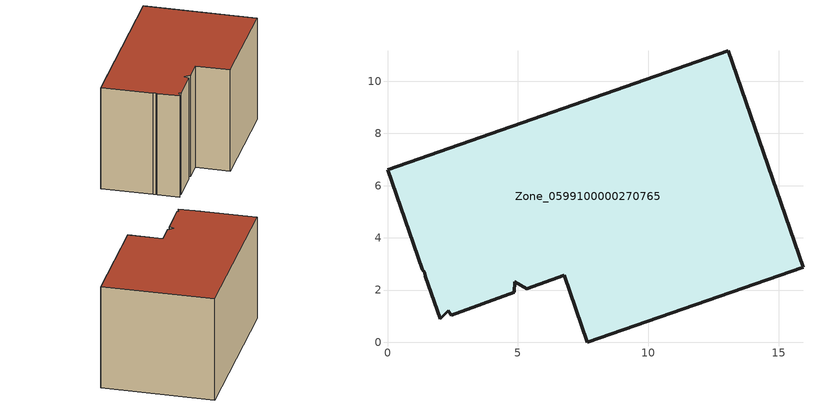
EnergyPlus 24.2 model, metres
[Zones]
Zone_0599100000270765
 floor ground (C_G): 5.33,2.06 4.88,2.31 4.86,1.92 2.43,1.04 2.33,1.2 2.03,0.89 1.44,2.53 1.43,2.67 1.34,2.81 0,6.62 13.06,11.17 15.92,2.87 7.66,0 6.76,2.56 z0
 wall outside (C_F): 13.06,11.17 0,6.62 1.34,2.81 1.43,2.67 1.44,2.53 2.03,0.89 2.33,1.2 2.43,1.04 4.86,1.92 4.88,2.31 5.33,2.06 6.76,2.56 7.66,0 15.92,2.87 13.06,11.17 z0:8.49
 roof outside (C_R): 4.88,2.31 5.33,2.06 6.76,2.56 7.66,0 15.92,2.87 13.06,11.17 0,6.62 1.34,2.81 1.43,2.67 1.44,2.53 2.03,0.89 2.33,1.2 2.43,1.04 4.86,1.92 z8.49
[BUILDING]
Pand.0599100000270765: North Axis=0; Terrain=City; Loads Convergence Tolerance Value=0.04; Temperature Convergence Tolerance Value=0.4; Solar Distribution=FullExterior; Maximum Number of Warmup Days=25; Minimum Number of Warmup Days=1
[Site:Location]
Rotterdam.The.Hague.AP_ZH_NLD Design_Conditions: Latitude=51.96; Longitude=4.45; Time Zone=1; Elevation=-4.5
[SITE:GROUNDTEMPERATURE:BUILDINGSURFACE]
18, 18, 18, 18, 18, 18, 18, 18, 18, 18, 18, 18
[MATERIAL] Thermal Absorptance=0.9; Solar Absorptance=0.7; Visible Absorptance=0.7
Name | Roughness | Thickness | Conductivity | Density | Specific Heat
G.TC.1946-1964 | MediumSmooth | 0.15 | 1 | 540 | 1210
F.TC.1946-1964 | Rough | 0.3 | 0.857143 | 1920 | 840
R.TC.1946-1964 | MediumRough | 0.2 | 0.235294 | 1500 | 1000
[CONSTRUCTION]
C_G: G.TC.1946-1964
C_F: F.TC.1946-1964
C_R: R.TC.1946-1964
[ZONE]
Zone_0599100000270765: Type=1; Multiplier=1; Ceiling Height=Autocalculate; Volume=Autocalculate; Floor Area=autocalculate; Part of Total Floor Area=Yes
[ZONEINFILTRATION:DESIGNFLOWRATE]
Infil_Zone_0599100000270765: Zone or ZoneList or Space or SpaceList=Zone_0599100000270765; Schedule=AlwaysOn; Design Flow Rate Calculation Method=Flow/Area; Flow Rate per Floor Area=0.003; Constant Term Coefficient=1; Temperature Term Coefficient=0; Velocity Term Coefficient=0; Velocity Squared Term Coefficient=0
[HVACTEMPLATE:ZONE:IDEALLOADSAIRSYSTEM]
Zone_0599100000270765: Maximum Heating Supply Air Temperature=50; Minimum Cooling Supply Air Temperature=13; Maximum Heating Supply Air Humidity Ratio=0.0156; Minimum Cooling Supply Air Humidity Ratio=0.0077; Heating Limit=NoLimit; Cooling Limit=NoLimit; Dehumidification Control Type=ConstantSensibleHeatRatio; Cooling Sensible Heat Ratio=0.7; Dehumidification Setpoint=60; Humidification Control Type=None; Humidification Setpoint=30; Outdoor Air Method=None; Outdoor Air Flow Rate per Person=0.00944; Outdoor Air Flow Rate per Zone Floor Area=0; Outdoor Air Flow Rate per Zone=0; Demand Controlled Ventilation Type=None; Outdoor Air Economizer Type=NoEconomizer; Heat Recovery Type=None; Sensible Heat Recovery Effectiveness=0.7; Latent Heat Recovery Effectiveness=0.65
[ZONECONTROL:THERMOSTAT]
ThermostatControl_Zone_0599100000270765: Zone or ZoneList=Zone_0599100000270765; Control Type Schedule=DualSetpointControlType; Control 1=Thermostat_Zone_0599100000270765; Temperature Difference Between Cutout And Setpoint=0
[THERMOSTATSETPOINT:DUALSETPOINT]
Thermostat_Zone_0599100000270765: Heating Setpoint Temperature Schedule=HeatingSetpoint_Zone_0599100000270765; Cooling Setpoint Temperature Schedule=CoolingSetpoint_Zone_0599100000270765
[SCHEDULE:COMPACT]
HeatingSetpoint_Zone_0599100000270765: Through: 12/31, For: AllDays, Until: 24:00, 21
CoolingSetpoint_Zone_0599100000270765: Through: 12/31, For: AllDays, Until: 24:00, 24
DualSetpointControlType: Through: 12/31, For: AllDays, Until: 24:00, 4
AlwaysOn: Through: 12/31, For: AllDays, Until: 24:00, 1
